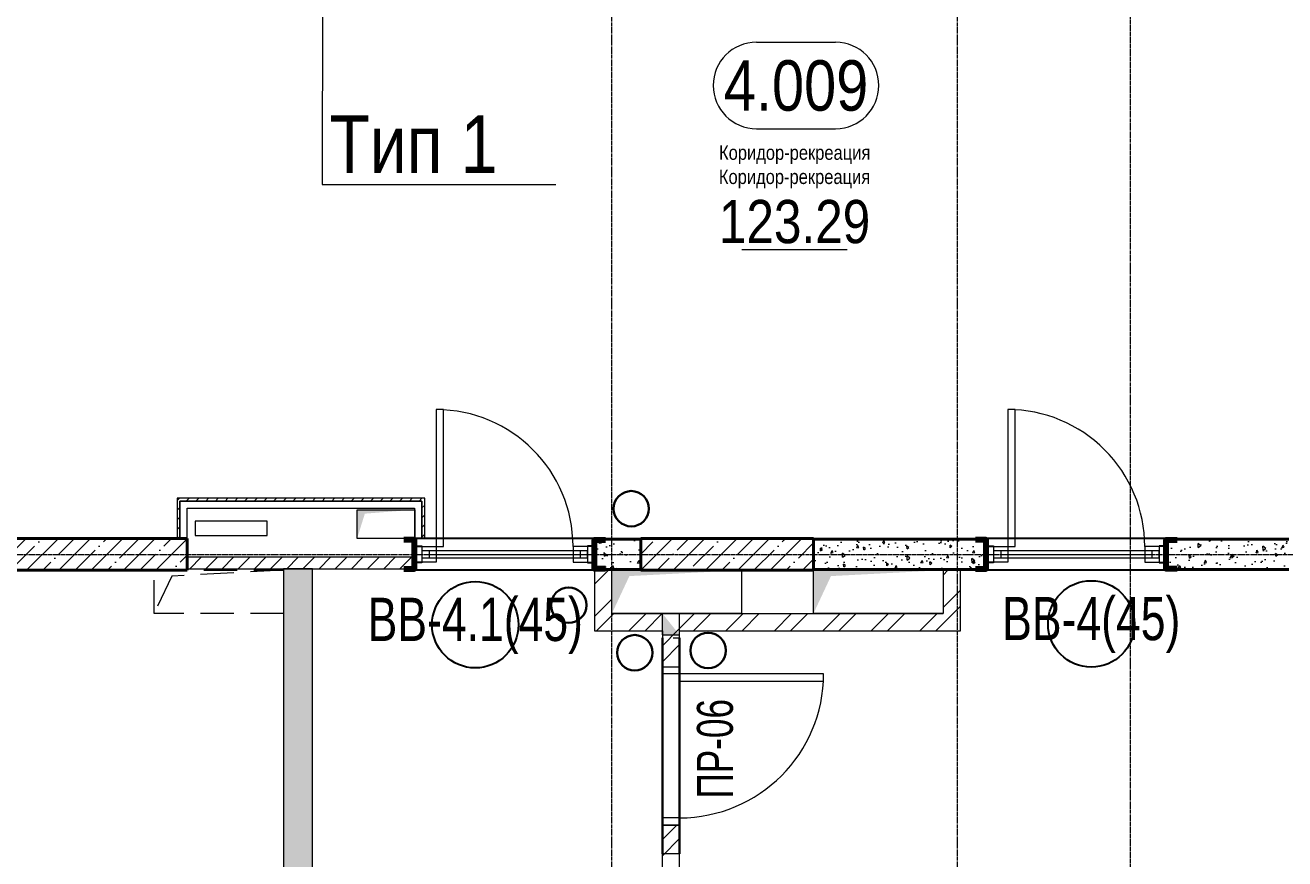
# Model space of a CAD drawing. Header units: millimetres. Extents: x -231292 to 573618, y -153144 to 564035.
# Drawn here: x 117154 to 125902, y 371887 to 377677 of the extents above; entities that cross this region are included whole.
import ezdxf
from ezdxf import colors
from ezdxf.entities.mleader import LeaderData, LeaderLine
from ezdxf.enums import TextEntityAlignment as Align
from ezdxf.math import Vec2, Vec3

# ---------------------------------------------------------------- set-up
doc = ezdxf.new("R2010")
doc.units = ezdxf.units.MM
for name, pattern in [('CENTER2', [28.575, 19.05, -3.175, 3.175, -3.175]), ('HIDDEN', [9.525, 6.35, -3.175]), ('HIDDEN2', [4.7625, 3.175, -1.5875])]:
    doc.linetypes.add(name, pattern=pattern)
doc.layers.get('0').update_dxf_attribs({"color": 250})
doc.layers.get('Defpoints').update_dxf_attribs({"color": 250})
for name, color, linetype, lineweight in [('A-AREA', 250, 'Continuous', 15), ('АР_Area', 250, 'Continuous', 5), ('АР_Витраж', 250, 'Continuous', 13), ('АР_Витраж марка', 250, 'Continuous', 9), ('АР_Двери', 250, 'Continuous', 9), ('АР_Двери_витраж', 250, 'Continuous', 9), ('АР_Колонны', 250, 'Continuous', 35), ('АР_площадь пом', 250, 'Continuous', 5), ('АР_Стены ГКЛ', 250, 'Continuous', 15), ('АР_Стены ЖБ', 250, 'Continuous', 35), ('АР_Стены кирпич', 250, 'Continuous', 20), ('АР_Стены ПЕНОблок', 250, 'Continuous', 20), ('АР_Тонкая', 250, 'Continuous', 5), ('АР_Штриховка', 250, 'Continuous', 0), ('КМ_Фахверки', 250, 'Continuous', 80), ('ОВ_Классы', 250, 'Continuous', 0), ('ОВ_коллекторы', 250, 'Continuous', 30), ('ОВ_Отопление', 250, 'Continuous', 0), ('ОВ_Шахты', 250, 'Continuous', 5), ('Размеры зашивки ГКЛ', 250, 'Continuous', 0), ('РД_Воронки с кровли', 250, 'Continuous', 18), ('РД_Оси_100', 250, 'Continuous', 0), ('РД_проем_инж перемыч_фахверк', 250, 'Continuous', 18), ('СКУД', 250, 'Continuous', 30)]:
    doc.layers.add(name, color=color, linetype=linetype, lineweight=lineweight)
doc.layers.add('РД_Витраж_вн', color=250, linetype='Continuous')
doc.layers.add('РД_Перемычка инж проемов', color=250, linetype='Continuous')
doc.layers.add('РД_Проем', color=250, linetype='Continuous', lineweight=0, plot=False)
doc.layers.add('РД_проем_инж перемыч_подсчет', color=250, linetype='Continuous', lineweight=30, plot=False)
doc.styles.add('Arial0', font='arial.ttf')
doc.styles.add('Arial_09', font='ARIALN.TTF', dxfattribs={"width": 0.9})
doc.styles.add('style1', font='ARIALN.TTF')
doc.styles.add('ккк', font='isocpeur.ttf', dxfattribs={"width": 0.85, "oblique": 15})
pattern_1 = [(45, (50428.77, 366201.75), (-168.3798, 168.3798), []), (45, (50541.02, 366201.75), (-168.3798, 168.3798), [])]
pattern_2 = [(45, (50428.77, 366201.75), (-112.2532, 112.2532), []), (45, (50541.02, 366201.75), (-112.2532, 112.2532), [198.4375, -39.6875, 0, -39.6875])]

# ---------------------------------------------------------------- blocks, each defined once
blk = doc.blocks.new('otv пунктир')
at = {"linetype": 'HIDDEN', "ltscale": 0.07}
blk.add_lwpolyline([(0, 0), (0, 1), (1, 1), (1, 0)], close=True, dxfattribs=at)
blk.add_lwpolyline([(0, 1), (0.1346, 0.1366), (1, 0)], dxfattribs=at)
blk = doc.blocks.new('otv')
at = {"linetype": 'Continuous'}
blk.add_lwpolyline([(0, -1), (0, 0), (1, 0), (1, -1)], close=True, dxfattribs=at)
blk.add_solid([(0, -1), (0, 0), (0.1346, -0.1366), (1, 0)], dxfattribs=at)
blk = doc.blocks.new('Ф_пеноблок 200')
at = {"layer": 'КМ_Фахверки'}
blk.add_lwpolyline([(0, -75), (0, 0), (200, 0), (200, -75)], dxfattribs=at)
blk = doc.blocks.new('СОШ_2200_АР_ОСИ_М100_28.05.24')
at = {"layer": 'РД_Оси_100', "linetype": 'CENTER2'}
for p, q in [((73200, -6155), (73200, 139938.679)), ((70800, -6155), (70800, 90900)), ((33000, 7800), (85055, 7800))]:
    blk.add_line(p, q, dxfattribs=at)
blk.add_lwpolyline([(74400, 13738.107), (74400, -6155)], dxfattribs=at)
blk = doc.blocks.new('MOK-МаркаПомещения1')
at = {"layer": 'A-AREA', "color": 0}
blk.add_line((-3.651, -1.944), (3.649, -1.944), dxfattribs=at)
at = {"layer": 'A-AREA', "color": 0, "style": 'style1'}
blk.add_attdef('АР-ПОМЕЩЕНИЕ:ПЛОЩАДЬ', text='', height=3, dxfattribs=at).set_placement((0, 0), align=Align.MIDDLE)
at = {"layer": 'Defpoints', "style": 'style1', "flags": 8}
blk.add_attdef('АР-ПОМЕЩЕНИЕ:НАИМЕНОВАНИЕ', text='', height=1, dxfattribs=at).set_placement((0, 2.956), align=Align.MIDDLE)
blk = doc.blocks.new('MOK-МаркаПом_овал_ареал')
for p, q in [((-2.75, 3), (2.75, 3)), ((-2.75, -3), (2.75, -3))]:
    blk.add_line(p, q)
for centre, radius, start, end in [((-2.75, 0), 3, 90, 270), ((2.75, 0), 3, 270, 90), ((-3.75, 0), 3.5, 0, 0.00095)]:
    blk.add_arc(centre, radius, start, end)
at = {"color": 0, "style": 'style1'}
blk.add_attdef('АР-ПОМЕЩЕНИЕ:НОМЕР', text='', height=3.5, dxfattribs=at).set_placement((0, 0), align=Align.MIDDLE)
at = {"layer": 'Defpoints', "color": 2, "style": 'style1'}
blk.add_attdef('АР-ПОМЕЩЕНИЕ:НАИМЕНОВАНИЕ', text='', height=1, dxfattribs=at).set_placement((-0.094, -4.814), align=Align.MIDDLE)
blk = doc.blocks.new('МаркаВитража1')
at = {"layer": 'Defpoints'}
blk.add_circle((0, 0), 3, dxfattribs=at)
at = {"color": 0, "linetype": 'ByBlock', "lineweight": -2, "style": 'Arial_09', "width": 0.9}
blk.add_attdef('АР-ОКНО:НАИМЕНОВАНИЕ', text='', height=3, dxfattribs=at).set_placement((0, 0), align=Align.MIDDLE)
blk = doc.blocks.new('MOK-МаркаПеремычки')
at = {"color": 0, "style": 'ккк', "oblique": 15, "width": 0.85}
blk.add_attdef('АР-ПРОЕМ:ПЕРЕМЫЧКА', text='', height=2.5, dxfattribs=at).set_placement((0, 0), align=Align.MIDDLE)

msp = doc.modelspace()

# ---------------------------------------------------------------- hatches: boundary and pattern name
at = {"layer": 'АР_Стены ГКЛ', "linetype": 'Continuous', "lineweight": 0}
h = msp.add_hatch(dxfattribs=at)
h.set_pattern_fill('ANSI31', color=256, scale=15, angle=-359.9999995, style=0)
h.set_pattern_definition([(45, (50428.77, 366201.753), (-33.67596, 33.67596), [])])
h.paths.add_polyline_path([(118208.768, 374391.753), (118228.768, 374371.753), (119908.394, 374371.753), (119928.407, 374391.753)], flags=0)
h = msp.add_hatch(dxfattribs=at)
h.set_pattern_fill('ANSI31', color=256, scale=15, style=0)
h.set_pattern_definition([(45, (50428.77, 366201.753), (-33.67596, 33.67596), [])])
h.paths.add_polyline_path([(118208.768, 374111.753), (118228.768, 374111.753), (118228.768, 374371.752), (118208.768, 374391.752)], flags=0)
h = msp.add_hatch(dxfattribs=at)
h.set_pattern_fill('ANSI31', color=256, scale=15, angle=-360, style=0)
h.set_pattern_definition([(45, (50428.77, 366201.753), (-33.67596, 33.67596), [])])
h.paths.add_polyline_path([(119928.407, 374391.752), (119908.394, 374371.752), (119908.226, 374111.717), (119928.226, 374111.704)], flags=0)
at = {"layer": 'АР_Штриховка', "linetype": 'Continuous', "lineweight": 5}
h = msp.add_hatch(dxfattribs=at)
h.set_pattern_fill('ANSI35', color=256, scale=25, angle=-360, style=0)
h.set_pattern_definition(pattern_2)
h.paths.add_polyline_path([(117078.768, 374111.752), (117078.768, 373891.752), (118278.768, 373891.752), (118278.768, 374111.752)], flags=0)
at = {"layer": 'АР_Штриховка', "linetype": 'Continuous', "lineweight": 0}
h = msp.add_hatch(dxfattribs=at)
h.set_pattern_fill('AR-CONC', color=256, angle=-315, style=0)
h.set_pattern_definition([(95, (50428.77, 366201.75), (140.09465, 117.55338), [19.05, -209.55]), (40, (50428.77, 366201.75), (-160.01845, 110.17673), [15.24, -167.6406]), (145.45144, (50440.44, 366211.55), (-19.9238, 227.7301), [16.19, -178.09024]), (91.1842, (50392.85, 366237.67), (221.41024, 161.9534), [28.575, -314.325]), (141.63556, (50411.3, 366251.17), (-7.0866, 342.8268), [24.285, -267.1356]), (36.18415, (50392.85, 366237.67), (-7.0866, 342.8268), [22.86, -251.4597]), (66, (50419.79, 366246.65), (179.51998, 34.89515), [19.05, -209.55]), (11, (50419.79, 366246.65), (-86.53993, 173.9412), [15.24, -167.64]), (116.45145, (50434.75, 366249.56), (92.98005, 208.83634), [16.19, -178.08994]), (82.5, (50428.77, 366201.75), (-57.60547, 61.973414), [0, -165.608, 0, -170.18, 0, -168.275]), (52.5, (50428.77, 366201.75), (-23.58973, 118.087), [0, -97.028, 0, -161.798, 0, -64.135]), (12.5, (50388.716, 366161.7), (99.92786, 91.826196), [0, -63.5, 0, -198.12, 0, -262.89]), (2.5, (50370.76, 366143.74), (86.7639, 122.7224), [0, -82.55, 0, -131.572, 0, -186.69])])
h.paths.add_polyline_path([(119853.768, 374101.749), (119853.768, 373901.749), (119858.572, 373901.749), (119858.572, 374101.749)], flags=0)
h.paths.add_polyline_path([(121108.572, 374101.747), (121108.572, 373901.747), (121428.768, 373901.746), (121428.768, 374101.746)], flags=0)
at = {"layer": 'АР_Штриховка', "linetype": 'Continuous', "lineweight": 5}
h = msp.add_hatch(dxfattribs=at)
h.set_pattern_fill('ANSI35', color=256, scale=25, angle=-360, style=0)
h.set_pattern_definition(pattern_2)
h.paths.add_polyline_path([(121428.768, 374111.746), (121428.768, 373891.746), (122628.768, 373891.746), (122628.768, 374111.746)], flags=0)
at = {"layer": 'АР_Штриховка', "linetype": 'Continuous', "lineweight": 0}
h = msp.add_hatch(dxfattribs=at)
h.set_pattern_fill('AR-CONC', color=256, angle=45, style=0)
h.set_pattern_definition([(95, (50428.77, 366201.75), (140.09465, 117.55338), [19.05, -209.55]), (40, (50428.77, 366201.75), (-160.01845, 110.17673), [15.24, -167.6406]), (145.45144, (50440.44, 366211.55), (-19.9238, 227.7301), [16.19, -178.09024]), (91.1842, (50392.85, 366237.67), (221.41024, 161.9534), [28.575, -314.325]), (141.63556, (50411.3, 366251.17), (-7.0866, 342.8268), [24.285, -267.1356]), (36.18415, (50392.85, 366237.67), (-7.0866, 342.8268), [22.86, -251.4597]), (66, (50419.79, 366246.65), (179.51998, 34.89515), [19.05, -209.55]), (11, (50419.79, 366246.65), (-86.53993, 173.9412), [15.24, -167.64]), (116.45145, (50434.75, 366249.56), (92.98005, 208.83634), [16.19, -178.08994]), (82.5, (50428.77, 366201.75), (-57.60547, 61.973414), [0, -165.608, 0, -170.18, 0, -168.275]), (52.5, (50428.77, 366201.75), (-23.58973, 118.087), [0, -97.028, 0, -161.798, 0, -64.135]), (12.5, (50388.716, 366161.7), (99.92786, 91.826196), [0, -63.5, 0, -198.12, 0, -262.89]), (2.5, (50370.76, 366143.74), (86.7639, 122.7224), [0, -82.55, 0, -131.572, 0, -186.69])])
h.paths.add_polyline_path([(122628.767, 374101.746), (122628.768, 373901.746), (123828.768, 373901.749), (123828.767, 374101.749)], flags=0)
h.paths.add_polyline_path([(125078.768, 374101.751), (125078.768, 373901.751), (125929.768, 373901.753), (125929.767, 374101.753)], flags=0)
at = {"layer": 'АР_Штриховка', "linetype": 'Continuous', "lineweight": 0, "ltscale": 0.5}
h = msp.add_hatch(dxfattribs=at)
h.set_pattern_fill('ANSI31', color=256, scale=25, style=0)
h.set_pattern_definition([(45, (50428.77, 366201.75), (-56.1266, 56.1266), [])])
h.paths.add_polyline_path([(119858.377, 373901.752), (119858.377, 373981.752), (118278.768, 373981.752), (118278.768, 373901.752)], flags=0)
at = {"layer": 'АР_Штриховка', "linetype": 'Continuous', "lineweight": 0}
h = msp.add_hatch(dxfattribs=at)
h.set_pattern_fill('AR-CONC', color=256, angle=-315, style=0)
h.set_pattern_definition([(95, (50428.77, 366201.75), (140.09465, 117.55338), [19.05, -209.55]), (40, (50428.77, 366201.75), (-160.01845, 110.17673), [15.24, -167.6406]), (145.45144, (50440.44, 366211.55), (-19.9238, 227.7301), [16.19, -178.09024]), (91.1842, (50392.85, 366237.67), (221.41024, 161.9534), [28.575, -314.325]), (141.63556, (50411.3, 366251.17), (-7.0866, 342.8268), [24.285, -267.1356]), (36.18415, (50392.85, 366237.67), (-7.0866, 342.8268), [22.86, -251.4597]), (66, (50419.79, 366246.65), (179.51998, 34.89515), [19.05, -209.55]), (11, (50419.79, 366246.65), (-86.53993, 173.9412), [15.24, -167.64]), (116.45145, (50434.75, 366249.56), (92.98005, 208.83634), [16.19, -178.08994]), (82.5, (50428.77, 366201.75), (-57.60547, 61.973414), [0, -165.608, 0, -170.18, 0, -168.275]), (52.5, (50428.77, 366201.75), (-23.58973, 118.087), [0, -97.028, 0, -161.798, 0, -64.135]), (12.5, (50388.716, 366161.7), (99.92786, 91.826196), [0, -63.5, 0, -198.12, 0, -262.89]), (2.5, (50370.76, 366143.74), (86.7639, 122.7224), [0, -82.55, 0, -131.572, 0, -186.69])])
h.paths.add_polyline_path([(119148.768, 373901.751), (118948.768, 373901.751), (118948.768, 366301.753), (119148.768, 366301.753)], flags=0)
h = msp.add_hatch(dxfattribs=at)
h.set_pattern_fill('ANSI32', color=256, scale=25, style=0)
h.set_pattern_definition(pattern_1)
h.paths.add_polyline_path([(121108.768, 373471.753), (121228.768, 373591.753), (121228.768, 373891.752), (121108.768, 373891.752)], flags=0)
h = msp.add_hatch(dxfattribs=at)
h.set_pattern_fill('ANSI32', color=256, scale=25, angle=-360, style=0)
h.set_pattern_definition(pattern_1)
h.paths.add_polyline_path([(123648.768, 373891.752), (123528.768, 373891.752), (123528.768, 373591.753), (123648.768, 373471.753)], flags=0)
h = msp.add_hatch(dxfattribs=at)
h.set_pattern_fill('ANSI32', color=256, scale=25, style=0)
h.set_pattern_definition([(45, (50428.77, 366201.75), (-168.3798, 168.3798), []), (45, (50541.02, 366201.75), (-168.3798, 168.3798), [])])
h.paths.add_polyline_path([(123648.768, 373471.753), (123528.768, 373591.753), (121578.764, 373591.753), (121618.764, 373501.753), (121698.764, 373471.753)], flags=0)
h.paths.add_polyline_path([(121578.764, 373471.753), (121618.764, 373501.753), (121578.764, 373591.753), (121228.768, 373591.753), (121108.768, 373471.753)], flags=0)
h = msp.add_hatch(dxfattribs=at)
h.set_pattern_fill('ANSI32', color=256, scale=25, angle=-360, style=0)
h.set_pattern_definition(pattern_1)
h.paths.add_polyline_path([(121698.764, 373471.753), (121618.764, 373501.753), (121578.764, 373471.753), (121578.764, 373221.753), (121698.764, 373221.753)], flags=0)
h.paths.add_polyline_path([(121698.764, 372121.753), (121578.764, 372121.753), (121578.764, 366321.753), (121698.764, 366321.753)], flags=0)
h.paths.add_polyline_path([(121698.764, 366321.753), (121578.764, 366321.753), (121578.764, 366301.751), (121698.764, 366301.751)], flags=0)
at = {"layer": 'ОВ_Отопление', "linetype": 'Continuous', "lineweight": 5}
for points in [[(121578.764, 373591.753), (121578.764, 373441.753), (121638.764, 373516.753)], [(121578.764, 373441.753), (121698.764, 373441.753), (121638.764, 373516.753)]]:
    msp.add_hatch(color=256, dxfattribs=at).paths.add_polyline_path(points, flags=0)

# ---------------------------------------------------------------- linework, layer by layer
at = {"layer": 'АР_Витраж', "linetype": 'Continuous', "lineweight": 5}
for p, q in [((119858.572, 374111.749), (121108.572, 374111.747)), ((123828.768, 374111.749), (125078.768, 374111.751)), ((119858.572, 373891.749), (121108.572, 373891.747)), ((123828.768, 373891.749), (125078.768, 373891.751))]:
    msp.add_line(p, q, dxfattribs=at)
at = {"layer": 'АР_Витраж', "linetype": 'Continuous', "lineweight": 13}
for p, q in [((119958.572, 374026.749), (119958.572, 373976.749)), ((119958.572, 374001.749), (121008.572, 374001.747)), ((121008.572, 374026.747), (121008.572, 373976.747)), ((123928.768, 374026.749), (123928.768, 373976.749)), ((123928.768, 374001.749), (124978.768, 374001.751)), ((124978.768, 374026.751), (124978.768, 373976.751))]:
    msp.add_line(p, q, dxfattribs=at)
for points in [[(119908.572, 373941.749), (119858.572, 373941.749), (119858.572, 374061.749), (119908.572, 374061.749)], [(119908.572, 374026.749), (119908.572, 373976.749), (121058.572, 373976.747), (121058.572, 374026.747)], [(121058.572, 373941.747), (121108.572, 373941.747), (121108.572, 374061.747), (121058.572, 374061.747)], [(123878.768, 373941.749), (123828.768, 373941.749), (123828.768, 374061.749), (123878.768, 374061.749)], [(123878.768, 374026.749), (123878.768, 373976.749), (125028.768, 373976.751), (125028.768, 374026.751)], [(125028.768, 373941.751), (125078.768, 373941.751), (125078.768, 374061.751), (125028.768, 374061.751)]]:
    msp.add_lwpolyline(points, close=True, dxfattribs=at)
at = {"layer": 'АР_Двери', "linetype": 'Continuous', "lineweight": 9}
for points in [[(121578.764, 373171.753), (121578.764, 373221.753), (121698.764, 373221.753), (121698.764, 373171.753)], [(121698.764, 373171.753), (121698.764, 373121.753), (122698.764, 373121.753), (122698.764, 373171.753)], [(121578.764, 372171.753), (121578.764, 372121.753), (121698.764, 372121.753), (121698.764, 372171.753)]]:
    msp.add_lwpolyline(points, close=True, dxfattribs=at)
msp.add_arc((121698.764, 373171.753), 1000, 270, 0, dxfattribs=at)
at = {"layer": 'АР_Двери_витраж', "linetype": 'Continuous', "lineweight": 9}
for points in [[(120008.572, 374056.749), (120058.572, 374056.749), (120058.574, 375006.749), (120008.574, 375006.749)], [(123978.768, 374056.749), (124028.768, 374056.749), (124028.766, 375006.749), (123978.766, 375006.749)], [(120008.572, 373946.749), (119858.572, 373946.749), (119858.572, 374056.749), (120008.572, 374056.749)], [(120958.572, 373946.747), (121108.572, 373946.747), (121108.572, 374056.747), (120958.572, 374056.747)], [(123978.768, 373946.749), (123828.768, 373946.749), (123828.768, 374056.749), (123978.768, 374056.749)], [(124928.768, 373946.751), (125078.768, 373946.751), (125078.768, 374056.751), (124928.768, 374056.751)]]:
    msp.add_lwpolyline(points, close=True, dxfattribs=at)
for centre, start, end in [((120008.572, 374056.749), 359.9998894, 89.9998894), ((123978.768, 374056.749), 0.0001055, 90.0001055)]:
    msp.add_arc(centre, 950, start, end, dxfattribs=at)
at = {"layer": 'АР_Колонны', "linetype": 'HIDDEN2', "lineweight": 25}
for p, q in [((117078.768, 374111.752), (118278.768, 374111.752)), ((118278.768, 374111.752), (118278.768, 373891.752)), ((121428.768, 374111.746), (122628.768, 374111.746)), ((121428.768, 373891.746), (121428.768, 374111.746)), ((122628.768, 374111.746), (122628.768, 373891.746)), ((118278.768, 373891.752), (117078.768, 373891.752)), ((122628.768, 373891.746), (121428.768, 373891.746))]:
    msp.add_line(p, q, dxfattribs=at)
at = {"layer": 'АР_Колонны', "linetype": 'Continuous', "lineweight": 35}
for p, q in [((118278.768, 374111.752), (117078.768, 374111.752)), ((118278.768, 373891.752), (118278.768, 374111.752)), ((121428.768, 374111.746), (121428.768, 373891.746)), ((122628.768, 374111.746), (121428.768, 374111.746)), ((122628.768, 373891.746), (122628.768, 374111.746)), ((117078.768, 373891.752), (118278.768, 373891.752)), ((121428.768, 373891.746), (122628.768, 373891.746))]:
    msp.add_line(p, q, dxfattribs=at)
at = {"layer": 'АР_Стены ГКЛ', "linetype": 'Continuous', "lineweight": 5}
for p, q in [((119928.407, 374391.752), (118208.768, 374391.752)), ((118208.768, 374391.752), (118208.768, 374111.753)), ((119908.394, 374371.752), (118228.768, 374371.752)), ((118228.768, 374371.752), (119908.394, 374371.752)), ((118228.768, 374371.752), (118228.768, 374111.753)), ((118228.768, 374111.753), (118228.768, 374371.752)), ((119908.226, 374111.717), (119908.394, 374371.752)), ((119908.394, 374371.752), (119908.226, 374111.717)), ((119928.226, 374111.704), (119928.407, 374391.752)), ((118278.768, 374321.752), (119858.362, 374321.752)), ((118278.768, 374111.753), (118278.768, 374321.752)), ((119858.362, 374321.752), (119858.226, 374111.749)), ((118208.768, 374111.753), (118228.768, 374111.753)), ((118228.768, 374111.753), (118278.768, 374111.753)), ((119858.226, 374111.749), (119908.226, 374111.717)), ((119908.226, 374111.717), (119928.226, 374111.704))]:
    msp.add_line(p, q, dxfattribs=at)
at = {"layer": 'АР_Стены ЖБ', "linetype": 'Continuous', "lineweight": 40}
for p, q in [((118278.768, 374111.752), (117078.768, 374111.752)), ((118278.768, 373891.752), (118278.768, 374111.752)), ((121428.768, 374111.746), (121428.768, 373891.746)), ((122628.768, 374111.746), (121428.768, 374111.746)), ((122628.768, 373891.746), (122628.768, 374111.746)), ((117078.768, 373891.752), (118278.768, 373891.752)), ((121428.768, 373891.746), (122628.768, 373891.746))]:
    msp.add_line(p, q, dxfattribs=at)
at = {"layer": 'АР_Стены кирпич', "linetype": 'Continuous', "lineweight": 20}
for p, q in [((121228.768, 373891.752), (121108.768, 373891.752)), ((121108.768, 373891.752), (121108.768, 373471.753)), ((121228.768, 373591.753), (121228.768, 373891.752)), ((123648.768, 373891.752), (123528.768, 373891.752)), ((123528.768, 373891.752), (123528.768, 373591.753)), ((123648.768, 373471.753), (123648.768, 373891.752)), ((121228.768, 373591.753), (123528.768, 373591.753)), ((121108.768, 373471.753), (121578.764, 373471.753)), ((121578.764, 373471.753), (121578.764, 373221.753)), ((121698.764, 373221.753), (121698.764, 373471.753)), ((121698.764, 373471.753), (123648.768, 373471.753)), ((121578.764, 373221.753), (121698.764, 373221.753)), ((121578.764, 366301.751), (121578.764, 372121.753)), ((121698.764, 372121.753), (121578.764, 372121.753)), ((121698.764, 366301.751), (121698.764, 372121.753))]:
    msp.add_line(p, q, dxfattribs=at)
at = {"layer": 'АР_Стены кирпич', "linetype": 'Continuous', "lineweight": 0}
for p, q in [((121654.319, 373421.753), (121698.764, 373421.753)), ((121698.764, 371921.753), (121578.764, 371921.753))]:
    msp.add_line(p, q, dxfattribs=at)
at = {"layer": 'АР_Стены ПЕНОблок', "linetype": 'Continuous', "lineweight": 20}
for p, q in [((119853.768, 374101.749), (119853.768, 373901.749)), ((119858.572, 374101.749), (119853.768, 374101.749)), ((119858.572, 373901.749), (119858.572, 374101.749)), ((121108.572, 374101.747), (121108.572, 373901.747)), ((121428.768, 374101.746), (121108.572, 374101.747)), ((121428.768, 373901.746), (121428.768, 374101.746)), ((123828.767, 374101.749), (122628.767, 374101.746)), ((122628.767, 374101.746), (122628.768, 373901.746)), ((123828.768, 373901.749), (123828.767, 374101.749)), ((125929.767, 374101.753), (125078.768, 374101.751)), ((125078.768, 374101.751), (125078.768, 373901.751)), ((119858.377, 373981.752), (118278.768, 373981.752)), ((118278.768, 373981.752), (118278.768, 373901.752)), ((119858.377, 373901.752), (119858.377, 373981.752)), ((118278.768, 373901.752), (119858.377, 373901.752)), ((119148.768, 373901.751), (118948.768, 373901.751)), ((118948.768, 373901.751), (118948.768, 366301.753)), ((119148.768, 366301.753), (119148.768, 373901.751)), ((119853.768, 373901.749), (119858.572, 373901.749)), ((121108.572, 373901.747), (121428.768, 373901.746)), ((122628.768, 373901.746), (123828.768, 373901.749)), ((125078.768, 373901.751), (125929.768, 373901.753))]:
    msp.add_line(p, q, dxfattribs=at)
at = {"layer": 'АР_Тонкая', "linetype": 'Continuous', "lineweight": 0}
for p, q in [((119853.768, 374111.749), (119853.768, 374101.749)), ((119858.572, 374111.749), (119853.768, 374111.749)), ((119853.768, 374101.749), (119858.572, 374101.749)), ((119858.572, 374101.749), (119858.572, 374111.749)), ((121108.572, 374111.747), (121108.572, 374101.747)), ((121428.768, 374111.746), (121108.572, 374111.747)), ((121108.572, 374101.747), (121428.768, 374101.746)), ((121428.768, 374101.746), (121428.768, 374111.746)), ((123828.767, 374111.749), (122628.767, 374111.746)), ((122628.767, 374111.746), (122628.767, 374101.746)), ((122628.767, 374101.746), (123828.767, 374101.749)), ((123828.767, 374101.749), (123828.767, 374111.749)), ((125929.767, 374111.753), (125078.768, 374111.751)), ((125078.768, 374111.751), (125078.768, 374101.751)), ((125078.768, 374101.751), (125929.767, 374101.753)), ((119853.768, 373901.749), (119853.768, 373891.749)), ((119858.572, 373901.749), (119853.768, 373901.749)), ((119858.572, 373891.749), (119858.572, 373901.749)), ((121108.572, 373901.747), (121108.572, 373891.747)), ((121428.768, 373901.746), (121108.572, 373901.747)), ((121428.768, 373891.746), (121428.768, 373901.746)), ((123828.768, 373901.749), (122628.768, 373901.746)), ((122628.768, 373901.746), (122628.768, 373891.746)), ((123828.768, 373891.749), (123828.768, 373901.749)), ((125929.768, 373901.753), (125078.768, 373901.751)), ((125078.768, 373901.751), (125078.768, 373891.751)), ((119853.768, 373891.749), (119858.572, 373891.749)), ((121108.572, 373891.747), (121428.768, 373891.746)), ((122628.768, 373891.746), (123828.768, 373891.749)), ((125078.768, 373891.751), (125929.768, 373891.753))]:
    msp.add_line(p, q, dxfattribs=at)
at = {"layer": 'ОВ_коллекторы', "lineweight": 5}
msp.add_lwpolyline([(118334.215, 374131.707), (118834.215, 374131.707), (118834.215, 374231.707), (118334.215, 374231.707)], close=True, dxfattribs=at)
at = {"layer": 'ОВ_Отопление', "linetype": 'Continuous', "lineweight": 9}
for p, q in [((121578.764, 373441.753), (121578.764, 373591.753)), ((121578.764, 373591.753), (121698.764, 373591.753)), ((121698.764, 373441.753), (121698.764, 373591.753)), ((121578.764, 373441.753), (121698.764, 373441.753))]:
    msp.add_line(p, q, dxfattribs=at)
at = {"layer": 'ОВ_Отопление'}
msp.add_lwpolyline([(119858.572, 373981.752), (118278.768, 373981.752), (118278.768, 374321.752), (119858.572, 374321.752)], close=True, dxfattribs=at)
at = {"layer": 'РД_Витраж_вн', "linetype": 'Continuous', "lineweight": -3}
for p, q in [((121108.572, 374111.747), (119858.572, 374111.749)), ((125078.767, 374111.751), (123828.767, 374111.749)), ((121108.572, 373891.747), (119858.572, 373891.749)), ((125078.768, 373891.751), (123828.768, 373891.749))]:
    msp.add_line(p, q, dxfattribs=at)
at = {"layer": 'РД_Проем', "linetype": 'Continuous', "lineweight": 0}
for p, q in [((121108.572, 374111.747), (119858.572, 374111.749)), ((125078.768, 374111.751), (123828.768, 374111.749)), ((121108.572, 373891.747), (119858.572, 373891.749)), ((125078.768, 373891.751), (123828.768, 373891.749)), ((121578.764, 373221.753), (121578.764, 372121.753)), ((121698.764, 373221.753), (121698.764, 372121.753))]:
    msp.add_line(p, q, dxfattribs=at)
at = {"layer": 'РД_проем_инж перемыч_подсчет', "linetype": 'Continuous', "lineweight": 30}
for p, q in [((121578.764, 371921.753), (121578.764, 373421.753)), ((121698.764, 371921.753), (121698.764, 373421.753))]:
    msp.add_line(p, q, dxfattribs=at)
at = {"layer": 'РД_проем_инж перемыч_фахверк', "linetype": 'Continuous', "lineweight": 18}
for p, q in [((119858.861, 374111.749), (121108.861, 374111.747)), ((125078.768, 374111.751), (123828.768, 374111.749)), ((119858.861, 373891.749), (121108.861, 373891.747)), ((125078.768, 373891.751), (123828.768, 373891.749))]:
    msp.add_line(p, q, dxfattribs=at)
at = {"layer": 'СКУД'}
for centre in [(121363.095, 374318.945), (120928.49, 373649.187), (121896.887, 373334.005), (121387.207, 373318.84)]:
    msp.add_circle(centre, 122.942, dxfattribs=at)

# ---------------------------------------------------------------- block references
at = {"layer": 'АР_Area', "linetype": 'Continuous', "lineweight": 5, "xscale": 100, "yscale": 100, "zscale": 100}
msp.add_blockref('MOK-МаркаПом_овал_ареал', (122507.434, 377258.113), dxfattribs=at).add_auto_attribs({'АР-ПОМЕЩЕНИЕ:НОМЕР': '4.009', 'АР-ПОМЕЩЕНИЕ:НАИМЕНОВАНИЕ': 'Коридор-рекреация'})
at = {"layer": 'АР_Витраж марка', "linetype": 'Continuous', "lineweight": 9, "xscale": 100, "yscale": 100, "zscale": 100}
for p, values in [((120279.637, 373513.168), {'АР-ОКНО:НАИМЕНОВАНИЕ': 'ВВ-4.1(45)'}), ((124557.578, 373518.763), {'АР-ОКНО:НАИМЕНОВАНИЕ': 'ВВ-4(45)'})]:
    msp.add_blockref('МаркаВитража1', p, dxfattribs=at).add_auto_attribs(values)
at = {"layer": 'АР_площадь пом', "linetype": 'Continuous', "lineweight": 5}
ref = msp.add_blockref('MOK-МаркаПомещения1', (122497.013, 376313.128), dxfattribs=dict(at, xscale=100, yscale=100, zscale=100))
ref.add_attrib('АР-ПОМЕЩЕНИЕ:НАИМЕНОВАНИЕ', 'Коридор-рекреация', dxfattribs={"layer": 'Defpoints', "height": 100, "style": 'style1'}).set_placement((122497.013, 376608.691), align=Align.MIDDLE)
ref.add_attrib('АР-ПОМЕЩЕНИЕ:ПЛОЩАДЬ', '123.29', dxfattribs={"layer": 'A-AREA', "color": 0, "height": 300, "style": 'style1'}).set_placement((122497.013, 376313.128), align=Align.MIDDLE)
at = {"layer": 'КМ_Фахверки', "xscale": -1, "rotation": 270}
for p in [(119858.377, 373901.752), (123828.768, 373901.752)]:
    msp.add_blockref('Ф_пеноблок 200', p, dxfattribs=at)
at = {"layer": 'КМ_Фахверки', "rotation": 90}
for p in [(121108.768, 373901.752), (125078.768, 373901.752)]:
    msp.add_blockref('Ф_пеноблок 200', p, dxfattribs=at)
at = {"layer": 'ОВ_Классы', "xscale": 300, "yscale": 900, "rotation": 270}
msp.add_blockref('otv пунктир', (118048.768, 373891.752), dxfattribs=at)
at = {"layer": 'ОВ_Отопление', "xscale": 400, "yscale": 200}
msp.add_blockref('otv', (119458.861, 374311.753), dxfattribs=at)
at = {"layer": 'ОВ_Шахты', "xscale": 900, "yscale": 300, "zscale": 300}
for p in [(121228.768, 373891.752), (122628.768, 373891.752)]:
    msp.add_blockref('otv', p, dxfattribs=at)
at = {"layer": 'РД_Оси_100'}
msp.add_blockref('СОШ_2200_АР_ОСИ_М100_28.05.24', (50428.768, 366201.753), dxfattribs=at)
at = {"layer": 'РД_Перемычка инж проемов', "linetype": 'Continuous', "lineweight": -3}
ref = msp.add_blockref('MOK-МаркаПеремычки', (121943.722, 372651.622, 200), dxfattribs=dict(at, xscale=100, yscale=100, zscale=100, rotation=89.99999999999997))
ref.add_attrib('АР-ПРОЕМ:ПЕРЕМЫЧКА', 'ПР-06', dxfattribs={"layer": '0', "color": 0, "height": 250, "rotation": 90, "style": 'Arial0', "width": 0.7}).set_placement((121943.722, 372651.622, 200), align=Align.MIDDLE)

# ---------------------------------------------------------------- leaders
at = {"layer": 'Размеры зашивки ГКЛ'}
ml = msp.add_multileader_mtext('Standard', dxfattribs=at)
ml.set_content('\\pxsm1;Тип 1 ', color=(0, 0, 138), style='style1')
ml.set_leader_properties(color=256, linetype='ByLayer', lineweight=9)
ml.build(insert=Vec2(0, 0))
ml.multileader.update_dxf_attribs({"has_dogleg": 0, "text_left_attachment_type": 6, "text_right_attachment_type": 6, "text_bottom_attachment_type": 10, "dogleg_length": 25, "arrow_head_size": 400})
ctx = ml.context
ctx.base_point, ctx.char_height, ctx.arrow_head_size, ctx.landing_gap_size, ctx.plane_origin = Vec3(119217.202, 376570.707), 400, 400, 50, Vec3(112358.014, 370334.666)
ctx.left_attachment, ctx.right_attachment, ctx.top_attachment = 6, 6, 10
notes = []
notes.append((ctx, [(0, (1, 1, 0), (119192.202, 376570.707), (1, 0), 25, [(1, [(119220.62, 379331.145)], 0, [])])]))
ctx.mtext.insert, ctx.mtext.width, ctx.mtext.defined_height, ctx.mtext.line_spacing_factor, ctx.mtext.flow_direction = Vec3(119267.202, 377050.707), 1668.44707, 600, 0.3, 5
at = {"layer": 'РД_Воронки с кровли', "lineweight": 70}
ml = msp.add_multileader_mtext('Standard', dxfattribs=at)
ml.set_content('ВК_Под потолком 4 этажа уйдет в с.у. соседний. ниже опускать не надо.', color=256, style='style1')
ml.set_leader_properties(color=256)
ml.build(insert=Vec2(0, 0))
ml.multileader.update_dxf_attribs({"has_dogleg": 0, "text_left_attachment_type": 6, "text_right_attachment_type": 6, "arrow_head_size": 500, "scale": 100})
ctx = ml.context
ctx.base_point, ctx.scale, ctx.char_height, ctx.arrow_head_size, ctx.landing_gap_size, ctx.plane_origin, ctx.plane_x_axis, ctx.plane_y_axis = Vec3(89976.721, 372153.495), 100, 300, 500, 50, Vec3(64943.192, 362296.395), Vec3(1, 0.00000001), Vec3(-0.00000001, 1)
ctx.left_attachment, ctx.right_attachment = 6, 6
notes.append((ctx, [(0, (1, 1, 0), (94475.649, 372153.495), (-1, -0.00000001), 8, [(1, [(102928.768, 377981.754)], 0, [])])]))
ctx.mtext.insert, ctx.mtext.text_direction, ctx.mtext.rotation, ctx.mtext.width, ctx.mtext.defined_height, ctx.mtext.flow_direction = Vec3(90028.768, 372541.694), Vec3(1, 0.00000001), 0.00000001, 4538.94863, 395.157, 5
for ctx, leaders in notes:
    for number, flags, end, landing, length, lines in leaders:
        leader = LeaderData()
        leader.index, (leader.has_last_leader_line, leader.has_dogleg_vector, leader.attachment_direction) = number, flags
        leader.last_leader_point, leader.dogleg_vector, leader.dogleg_length = Vec3(end), Vec3(landing), length
        for number, points, colour, breaks in lines:
            line = LeaderLine()
            line.index, line.vertices, line.color, line.breaks = number, Vec3.list(points), colors.encode_raw_color(colour), breaks
            leader.lines.append(line)
        ctx.leaders.append(leader)

doc.saveas('drawing.dxf')
